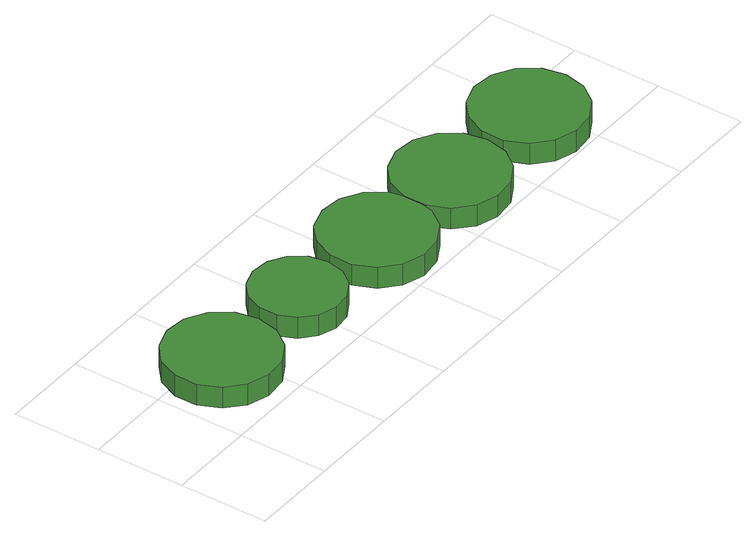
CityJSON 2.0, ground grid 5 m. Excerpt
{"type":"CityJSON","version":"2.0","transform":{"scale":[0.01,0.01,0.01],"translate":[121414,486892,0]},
"CityObjects":{
"tree1":{"type":"SolitaryVegetationObject","attributes":{"function":"something"},"geometry":[{"type":"MultiSurface","lod":"1","boundaries":[[[0,1,2,3,4,5,6,7,8,9,10,11,12,13,14]],[[15,16,17,18,19,20,21,22,23,24,25,26,27,28,29]],[[0,29,28,1]],[[1,28,27,2]],[[2,27,26,3]],[[3,26,25,4]],[[4,25,24,5]],[[5,24,23,6]],[[6,23,22,7]],[[7,22,21,8]],[[8,21,20,9]],[[9,20,19,10]],[[10,19,18,11]],[[11,18,17,12]],[[12,17,16,13]],[[13,16,15,14]],[[14,15,29,0]]]}]},
"tree2":{"type":"SolitaryVegetationObject","attributes":{"function":"something"},"geometry":[{"type":"MultiSurface","lod":"1","boundaries":[[[30,31,32,33,34,35,36,37,38,39,40,41,42,43,44]],[[45,46,47,48,49,50,51,52,53,54,55,56,57,58,59]],[[30,59,58,31]],[[31,58,57,32]],[[32,57,56,33]],[[33,56,55,34]],[[34,55,54,35]],[[35,54,53,36]],[[36,53,52,37]],[[37,52,51,38]],[[38,51,50,39]],[[39,50,49,40]],[[40,49,48,41]],[[41,48,47,42]],[[42,47,46,43]],[[43,46,45,44]],[[44,45,59,30]]]}]},
"tree3":{"type":"SolitaryVegetationObject","attributes":{"function":"something"},"geometry":[{"type":"MultiSurface","lod":"1","boundaries":[[[60,61,62,63,64,65,66,67,68,69,70,71,72,73,74]],[[75,76,77,78,79,80,81,82,83,84,85,86,87,88,89]],[[60,89,88,61]],[[61,88,87,62]],[[62,87,86,63]],[[63,86,85,64]],[[64,85,84,65]],[[65,84,83,66]],[[66,83,82,67]],[[67,82,81,68]],[[68,81,80,69]],[[69,80,79,70]],[[70,79,78,71]],[[71,78,77,72]],[[72,77,76,73]],[[73,76,75,74]],[[74,75,89,60]]]}]},
"tree4":{"type":"SolitaryVegetationObject","attributes":{"function":"something"},"geometry":[{"type":"MultiSurface","lod":"1","boundaries":[[[90,91,92,93,94,95,96,97,98,99,100,101,102,103,104]],[[105,106,107,108,109,110,111,112,113,114,115,116,117,118,119]],[[90,119,118,91]],[[91,118,117,92]],[[92,117,116,93]],[[93,116,115,94]],[[94,115,114,95]],[[95,114,113,96]],[[96,113,112,97]],[[97,112,111,98]],[[98,111,110,99]],[[99,110,109,100]],[[100,109,108,101]],[[101,108,107,102]],[[102,107,106,103]],[[103,106,105,104]],[[104,105,119,90]]]}]},
"tree5":{"type":"SolitaryVegetationObject","attributes":{"function":"something"},"geometry":[{"type":"MultiSurface","lod":"1","boundaries":[[[120,121,122,123,124,125,126,127,128,129,130,131,132,133,134]],[[135,136,137,138,139,140,141,142,143,144,145,146,147,148,149]],[[120,149,148,121]],[[121,148,147,122]],[[122,147,146,123]],[[123,146,145,124]],[[124,145,144,125]],[[125,144,143,126]],[[126,143,142,127]],[[127,142,141,128]],[[128,141,140,129]],[[129,140,139,130]],[[130,139,138,131]],[[131,138,137,132]],[[132,137,136,133]],[[133,136,135,134]],[[134,135,149,120]]]}]}
},
"vertices":[
[653,363,168],[627,489,168],[551,593,168],[439,658,168],[311,671,168],[189,631,168],[93,545,168],[40,428,168],[40,299,168],[93,181,168],[189,95,168],[311,55,168],[439,68,168],[551,133,168],[627,237,168],[627,237,41],[551,133,41],[439,68,41],[311,55,41],[189,95,41],[93,181,41],[40,299,41],[40,428,41],[93,545,41],[189,631,41],[311,671,41],[439,658,41],[551,593,41],[627,489,41],[653,363,41],
[1243,370,154],[1222,473,154],[1160,558,154],[1069,610,154],[964,621,154],[864,589,154],[786,518,154],[743,422,154],[743,317,154],[786,221,154],[864,151,154],[964,118,154],[1069,129,154],[1160,182,154],[1222,267,154],[1222,267,27],[1160,182,27],[1069,129,27],[964,118,27],[864,151,27],[786,221,27],[743,317,27],[743,422,27],[786,518,27],[864,589,27],[964,621,27],[1069,610,27],[1160,558,27],[1222,473,27],[1243,370,27],
[1913,332,146],[1886,458,146],[1811,563,146],[1699,627,146],[1571,640,146],[1448,601,146],[1353,514,146],[1300,397,146],[1300,268,146],[1353,150,146],[1448,64,146],[1571,24,146],[1699,38,146],[1811,102,146],[1886,206,146],[1886,206,19],[1811,102,19],[1699,38,19],[1571,24,19],[1448,64,19],[1353,150,19],[1300,268,19],[1300,397,19],[1353,514,19],[1448,601,19],[1571,640,19],[1699,627,19],[1811,563,19],[1886,458,19],[1913,332,19],
[2512,317,148],[2486,443,148],[2410,547,148],[2298,612,148],[2170,625,148],[2048,585,148],[1952,499,148],[1900,382,148],[1900,253,148],[1952,135,148],[2048,49,148],[2170,9,148],[2298,22,148],[2410,87,148],[2486,191,148],[2486,191,21],[2410,87,21],[2298,22,21],[2170,9,21],[2048,49,21],[1952,135,21],[1900,253,21],[1900,382,21],[1952,499,21],[2048,585,21],[2170,625,21],[2298,612,21],[2410,547,21],[2486,443,21],[2512,317,21],
[3180,324,135],[3153,450,135],[3077,554,135],[2966,618,135],[2838,632,135],[2715,592,135],[2619,506,135],[2567,388,135],[2567,259,135],[2619,142,135],[2715,55,135],[2838,16,135],[2966,29,135],[3077,93,135],[3153,198,135],[3153,198,8],[3077,93,8],[2966,29,8],[2838,16,8],[2715,55,8],[2619,142,8],[2567,259,8],[2567,388,8],[2619,506,8],[2715,592,8],[2838,632,8],[2966,618,8],[3077,554,8],[3153,450,8],[3180,324,8]
]}
